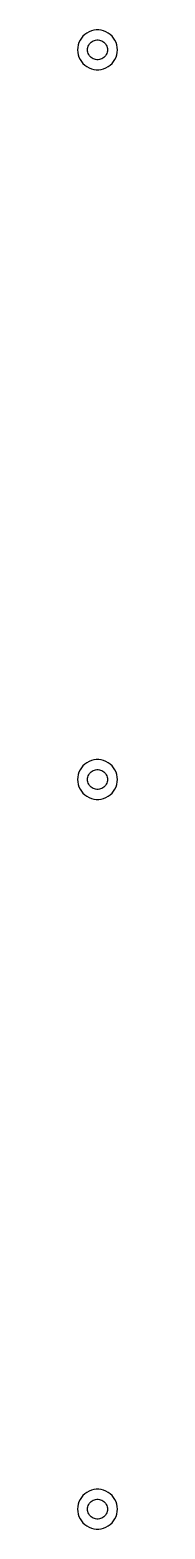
# Model space of a CAD drawing. Header units: metres. Extents: x -3 to 3, y 217 to 443.
import ezdxf

# ---------------------------------------------------------------- set-up
doc = ezdxf.new("R2010")
doc.units = ezdxf.units.M

msp = doc.modelspace()

# ---------------------------------------------------------------- linework, layer by layer
for p, q in [((-0.562134, 442.947), (-0.927048, 442.853)), ((-0.18837, 442.994), (-0.562134, 442.947)), ((0.18837, 442.994), (-0.18837, 442.994)), ((0.562134, 442.947), (0.18837, 442.994)), ((0.927048, 442.853), (0.562134, 442.947)), ((-2.90575, 440.746), (-2.97633, 440.376)), ((-2.78932, 441.104), (-2.90575, 440.746)), ((-2.62891, 441.445), (-2.78932, 441.104)), ((-2.42705, 441.763), (-2.62891, 441.445)), ((-2.1869, 442.054), (-2.42705, 441.763)), ((-1.91226, 442.312), (-2.1869, 442.054)), ((-1.60747, 442.533), (-1.91226, 442.312)), ((-1.27733, 442.714), (-1.60747, 442.533)), ((-1.39465, 440.552), (-1.31445, 440.723)), ((-1.31445, 440.723), (-1.21352, 440.882)), ((-0.927048, 442.853), (-1.27733, 442.714)), ((-1.21352, 440.882), (-1.09344, 441.027)), ((-1.09344, 441.027), (-0.956131, 441.156)), ((-0.956131, 441.156), (-0.803726, 441.266)), ((-0.803726, 441.266), (-0.638657, 441.357)), ((-0.638657, 441.357), (-0.463516, 441.427)), ((-0.463516, 441.427), (-0.281067, 441.473)), ((-0.281067, 441.473), (-0.094177, 441.497)), ((-0.094177, 441.497), (0.094177, 441.497)), ((0.094177, 441.497), (0.281067, 441.473)), ((0.281067, 441.473), (0.463516, 441.427)), ((0.463516, 441.427), (0.638657, 441.357)), ((0.638657, 441.357), (0.803726, 441.266)), ((0.803726, 441.266), (0.956131, 441.156)), ((1.27733, 442.714), (0.927048, 442.853)), ((0.956131, 441.156), (1.09344, 441.027)), ((1.09344, 441.027), (1.21352, 440.882)), ((1.21352, 440.882), (1.31445, 440.723)), ((1.60747, 442.533), (1.27733, 442.714)), ((1.31445, 440.723), (1.39465, 440.552)), ((1.91226, 442.312), (1.60747, 442.533)), ((2.1869, 442.054), (1.91226, 442.312)), ((2.42705, 441.763), (2.1869, 442.054)), ((2.62891, 441.445), (2.42705, 441.763)), ((2.78932, 441.104), (2.62891, 441.445)), ((2.90575, 440.746), (2.78932, 441.104)), ((2.97633, 440.376), (2.90575, 440.746)), ((-2.97633, 440.376), (-3, 440)), ((-3, 440), (-2.97633, 439.624)), ((-2.97633, 439.624), (-2.90575, 439.254)), ((-2.90575, 439.254), (-2.78932, 438.896)), ((-2.78932, 438.896), (-2.62891, 438.555)), ((-2.62891, 438.555), (-2.42705, 438.237)), ((-1.5, 440), (-1.48816, 440.188)), ((-1.48816, 439.812), (-1.5, 440)), ((-1.48816, 440.188), (-1.45287, 440.373)), ((-1.45287, 439.627), (-1.48816, 439.812)), ((-1.45287, 440.373), (-1.39465, 440.552)), ((-1.39465, 439.448), (-1.45287, 439.627)), ((-1.31445, 439.277), (-1.39465, 439.448)), ((-1.21352, 439.118), (-1.31445, 439.277)), ((-1.09344, 438.973), (-1.21352, 439.118)), ((-0.956131, 438.844), (-1.09344, 438.973)), ((-0.803726, 438.734), (-0.956131, 438.844)), ((-0.638657, 438.643), (-0.803726, 438.734)), ((-0.463516, 438.573), (-0.638657, 438.643)), ((-0.281067, 438.527), (-0.463516, 438.573)), ((-0.094177, 438.503), (-0.281067, 438.527)), ((0.094177, 438.503), (-0.094177, 438.503)), ((0.281067, 438.527), (0.094177, 438.503)), ((0.463516, 438.573), (0.281067, 438.527)), ((0.638657, 438.643), (0.463516, 438.573)), ((0.803726, 438.734), (0.638657, 438.643)), ((0.956131, 438.844), (0.803726, 438.734)), ((1.09344, 438.973), (0.956131, 438.844)), ((1.21352, 439.118), (1.09344, 438.973)), ((1.31445, 439.277), (1.21352, 439.118)), ((1.39465, 439.448), (1.31445, 439.277)), ((1.39465, 440.552), (1.45287, 440.373)), ((1.45287, 439.627), (1.39465, 439.448)), ((1.45287, 440.373), (1.48816, 440.188)), ((1.48816, 439.812), (1.45287, 439.627)), ((1.48816, 440.188), (1.5, 440)), ((1.5, 440), (1.48816, 439.812)), ((2.42705, 438.237), (2.62891, 438.555)), ((2.62891, 438.555), (2.78932, 438.896)), ((2.78932, 438.896), (2.90575, 439.254)), ((2.90575, 439.254), (2.97633, 439.624)), ((3, 440), (2.97633, 440.376)), ((2.97633, 439.624), (3, 440)), ((-2.42705, 438.237), (-2.1869, 437.946)), ((-2.1869, 437.946), (-1.91226, 437.688)), ((-1.91226, 437.688), (-1.60747, 437.467)), ((-1.60747, 437.467), (-1.27733, 437.286)), ((-1.27733, 437.286), (-0.927048, 437.147)), ((-0.927048, 437.147), (-0.562134, 437.053)), ((-0.562134, 437.053), (-0.18837, 437.006)), ((-0.18837, 437.006), (0.18837, 437.006)), ((0.18837, 437.006), (0.562134, 437.053)), ((0.562134, 437.053), (0.927048, 437.147)), ((0.927048, 437.147), (1.27733, 437.286)), ((1.27733, 437.286), (1.60747, 437.467)), ((1.60747, 437.467), (1.91226, 437.688)), ((1.91226, 437.688), (2.1869, 437.946)), ((2.1869, 437.946), (2.42705, 438.237)), ((-1.91226, 332.312), (-2.1869, 332.054)), ((-1.60747, 332.533), (-1.91226, 332.312)), ((-1.27733, 332.714), (-1.60747, 332.533)), ((-0.927048, 332.853), (-1.27733, 332.714)), ((-0.562134, 332.947), (-0.927048, 332.853)), ((-0.18837, 332.994), (-0.562134, 332.947)), ((0.18837, 332.994), (-0.18837, 332.994)), ((0.562134, 332.947), (0.18837, 332.994)), ((0.927048, 332.853), (0.562134, 332.947)), ((1.27733, 332.714), (0.927048, 332.853)), ((1.60747, 332.533), (1.27733, 332.714)), ((1.91226, 332.312), (1.60747, 332.533)), ((2.1869, 332.054), (1.91226, 332.312)), ((-2.97633, 330.376), (-3, 330)), ((-3, 330), (-2.97633, 329.624)), ((-2.90575, 330.746), (-2.97633, 330.376)), ((-2.78932, 331.104), (-2.90575, 330.746)), ((-2.62891, 331.445), (-2.78932, 331.104)), ((-2.42705, 331.763), (-2.62891, 331.445)), ((-2.1869, 332.054), (-2.42705, 331.763)), ((-1.5, 330), (-1.48816, 330.188)), ((-1.48816, 329.812), (-1.5, 330)), ((-1.48816, 330.188), (-1.45287, 330.373)), ((-1.45287, 330.373), (-1.39465, 330.552)), ((-1.39465, 330.552), (-1.31445, 330.723)), ((-1.31445, 330.723), (-1.21352, 330.882)), ((-1.21352, 330.882), (-1.09344, 331.027)), ((-1.09344, 331.027), (-0.956131, 331.156)), ((-0.956131, 331.156), (-0.803726, 331.266)), ((-0.803726, 331.266), (-0.638657, 331.357)), ((-0.638657, 331.357), (-0.463516, 331.427)), ((-0.463516, 331.427), (-0.281067, 331.473)), ((-0.281067, 331.473), (-0.094177, 331.497)), ((-0.094177, 331.497), (0.094177, 331.497)), ((0.094177, 331.497), (0.281067, 331.473)), ((0.281067, 331.473), (0.463516, 331.427)), ((0.463516, 331.427), (0.638657, 331.357)), ((0.638657, 331.357), (0.803726, 331.266)), ((0.803726, 331.266), (0.956131, 331.156)), ((0.956131, 331.156), (1.09344, 331.027)), ((1.09344, 331.027), (1.21352, 330.882)), ((1.21352, 330.882), (1.31445, 330.723)), ((1.31445, 330.723), (1.39465, 330.552)), ((1.39465, 330.552), (1.45287, 330.373)), ((1.45287, 330.373), (1.48816, 330.188)), ((1.48816, 330.188), (1.5, 330)), ((1.5, 330), (1.48816, 329.812)), ((2.42705, 331.763), (2.1869, 332.054)), ((2.62891, 331.445), (2.42705, 331.763)), ((2.78932, 331.104), (2.62891, 331.445)), ((2.90575, 330.746), (2.78932, 331.104)), ((2.97633, 330.376), (2.90575, 330.746)), ((3, 330), (2.97633, 330.376)), ((2.97633, 329.624), (3, 330)), ((-2.97633, 329.624), (-2.90575, 329.254)), ((-2.90575, 329.254), (-2.78932, 328.896)), ((-2.78932, 328.896), (-2.62891, 328.555)), ((-2.62891, 328.555), (-2.42705, 328.237)), ((-2.42705, 328.237), (-2.1869, 327.946)), ((-2.1869, 327.946), (-1.91226, 327.688)), ((-1.91226, 327.688), (-1.60747, 327.467)), ((-1.45287, 329.627), (-1.48816, 329.812)), ((-1.39465, 329.448), (-1.45287, 329.627)), ((-1.31445, 329.277), (-1.39465, 329.448)), ((-1.21352, 329.118), (-1.31445, 329.277)), ((-1.09344, 328.973), (-1.21352, 329.118)), ((-0.956131, 328.844), (-1.09344, 328.973)), ((-0.803726, 328.734), (-0.956131, 328.844)), ((-0.638657, 328.643), (-0.803726, 328.734)), ((-0.463516, 328.573), (-0.638657, 328.643)), ((-0.281067, 328.527), (-0.463516, 328.573)), ((-0.094177, 328.503), (-0.281067, 328.527)), ((0.094177, 328.503), (-0.094177, 328.503)), ((0.281067, 328.527), (0.094177, 328.503)), ((0.463516, 328.573), (0.281067, 328.527)), ((0.638657, 328.643), (0.463516, 328.573)), ((0.803726, 328.734), (0.638657, 328.643)), ((0.956131, 328.844), (0.803726, 328.734)), ((1.09344, 328.973), (0.956131, 328.844)), ((1.21352, 329.118), (1.09344, 328.973)), ((1.31445, 329.277), (1.21352, 329.118)), ((1.39465, 329.448), (1.31445, 329.277)), ((1.45287, 329.627), (1.39465, 329.448)), ((1.48816, 329.812), (1.45287, 329.627)), ((1.60747, 327.467), (1.91226, 327.688)), ((1.91226, 327.688), (2.1869, 327.946)), ((2.1869, 327.946), (2.42705, 328.237)), ((2.42705, 328.237), (2.62891, 328.555)), ((2.62891, 328.555), (2.78932, 328.896)), ((2.78932, 328.896), (2.90575, 329.254)), ((2.90575, 329.254), (2.97633, 329.624)), ((-1.60747, 327.467), (-1.27733, 327.286)), ((-1.27733, 327.286), (-0.927048, 327.147)), ((-0.927048, 327.147), (-0.562134, 327.053)), ((-0.562134, 327.053), (-0.18837, 327.006)), ((-0.18837, 327.006), (0.18837, 327.006)), ((0.18837, 327.006), (0.562134, 327.053)), ((0.562134, 327.053), (0.927048, 327.147)), ((0.927048, 327.147), (1.27733, 327.286)), ((1.27733, 327.286), (1.60747, 327.467)), ((-2.42705, 221.763), (-2.62891, 221.445)), ((-2.1869, 222.054), (-2.42705, 221.763)), ((-1.91226, 222.312), (-2.1869, 222.054)), ((-1.60747, 222.533), (-1.91226, 222.312)), ((-1.27733, 222.714), (-1.60747, 222.533)), ((-0.927048, 222.853), (-1.27733, 222.714)), ((-0.562134, 222.947), (-0.927048, 222.853)), ((-0.18837, 222.994), (-0.562134, 222.947)), ((-0.463516, 221.427), (-0.281067, 221.473)), ((-0.281067, 221.473), (-0.094177, 221.497)), ((0.18837, 222.994), (-0.18837, 222.994)), ((-0.094177, 221.497), (0.094177, 221.497)), ((0.094177, 221.497), (0.281067, 221.473)), ((0.562134, 222.947), (0.18837, 222.994)), ((0.281067, 221.473), (0.463516, 221.427)), ((0.927048, 222.853), (0.562134, 222.947)), ((1.27733, 222.714), (0.927048, 222.853)), ((1.60747, 222.533), (1.27733, 222.714)), ((1.91226, 222.312), (1.60747, 222.533)), ((2.1869, 222.054), (1.91226, 222.312)), ((2.42705, 221.763), (2.1869, 222.054)), ((2.62891, 221.445), (2.42705, 221.763)), ((-2.97633, 220.376), (-3, 220)), ((-3, 220), (-2.97633, 219.624)), ((-2.90575, 220.746), (-2.97633, 220.376)), ((-2.97633, 219.624), (-2.90575, 219.254)), ((-2.78932, 221.104), (-2.90575, 220.746)), ((-2.90575, 219.254), (-2.78932, 218.896)), ((-2.62891, 221.445), (-2.78932, 221.104)), ((-1.5, 220), (-1.48816, 220.188)), ((-1.48816, 219.812), (-1.5, 220)), ((-1.48816, 220.188), (-1.45287, 220.373)), ((-1.45287, 219.627), (-1.48816, 219.812)), ((-1.45287, 220.373), (-1.39465, 220.552)), ((-1.39465, 219.448), (-1.45287, 219.627)), ((-1.39465, 220.552), (-1.31445, 220.723)), ((-1.31445, 219.277), (-1.39465, 219.448)), ((-1.31445, 220.723), (-1.21352, 220.882)), ((-1.21352, 219.118), (-1.31445, 219.277)), ((-1.21352, 220.882), (-1.09344, 221.027)), ((-1.09344, 221.027), (-0.956131, 221.156)), ((-0.956131, 221.156), (-0.803726, 221.266)), ((-0.803726, 221.266), (-0.638657, 221.357)), ((-0.638657, 221.357), (-0.463516, 221.427)), ((0.463516, 221.427), (0.638657, 221.357)), ((0.638657, 221.357), (0.803726, 221.266)), ((0.803726, 221.266), (0.956131, 221.156)), ((0.956131, 221.156), (1.09344, 221.027)), ((1.09344, 221.027), (1.21352, 220.882)), ((1.21352, 220.882), (1.31445, 220.723)), ((1.31445, 219.277), (1.21352, 219.118)), ((1.31445, 220.723), (1.39465, 220.552)), ((1.39465, 219.448), (1.31445, 219.277)), ((1.39465, 220.552), (1.45287, 220.373)), ((1.45287, 219.627), (1.39465, 219.448)), ((1.45287, 220.373), (1.48816, 220.188)), ((1.48816, 219.812), (1.45287, 219.627)), ((1.48816, 220.188), (1.5, 220)), ((1.5, 220), (1.48816, 219.812)), ((2.78932, 221.104), (2.62891, 221.445)), ((2.90575, 220.746), (2.78932, 221.104)), ((2.78932, 218.896), (2.90575, 219.254)), ((2.97633, 220.376), (2.90575, 220.746)), ((2.90575, 219.254), (2.97633, 219.624)), ((3, 220), (2.97633, 220.376)), ((2.97633, 219.624), (3, 220)), ((-2.78932, 218.896), (-2.62891, 218.555)), ((-2.62891, 218.555), (-2.42705, 218.237)), ((-2.42705, 218.237), (-2.1869, 217.946)), ((-2.1869, 217.946), (-1.91226, 217.688)), ((-1.91226, 217.688), (-1.60747, 217.467)), ((-1.60747, 217.467), (-1.27733, 217.286)), ((-1.27733, 217.286), (-0.927048, 217.147)), ((-1.09344, 218.973), (-1.21352, 219.118)), ((-0.956131, 218.844), (-1.09344, 218.973)), ((-0.803726, 218.734), (-0.956131, 218.844)), ((-0.927048, 217.147), (-0.562134, 217.053)), ((-0.638657, 218.643), (-0.803726, 218.734)), ((-0.463516, 218.573), (-0.638657, 218.643)), ((-0.562134, 217.053), (-0.18837, 217.006)), ((-0.281067, 218.527), (-0.463516, 218.573)), ((-0.094177, 218.503), (-0.281067, 218.527)), ((-0.18837, 217.006), (0.18837, 217.006)), ((0.094177, 218.503), (-0.094177, 218.503)), ((0.281067, 218.527), (0.094177, 218.503)), ((0.18837, 217.006), (0.562134, 217.053)), ((0.463516, 218.573), (0.281067, 218.527)), ((0.638657, 218.643), (0.463516, 218.573)), ((0.562134, 217.053), (0.927048, 217.147)), ((0.803726, 218.734), (0.638657, 218.643)), ((0.956131, 218.844), (0.803726, 218.734)), ((0.927048, 217.147), (1.27733, 217.286)), ((1.09344, 218.973), (0.956131, 218.844)), ((1.21352, 219.118), (1.09344, 218.973)), ((1.27733, 217.286), (1.60747, 217.467)), ((1.60747, 217.467), (1.91226, 217.688)), ((1.91226, 217.688), (2.1869, 217.946)), ((2.1869, 217.946), (2.42705, 218.237)), ((2.42705, 218.237), (2.62891, 218.555)), ((2.62891, 218.555), (2.78932, 218.896))]:
    msp.add_line(p, q)

doc.saveas('drawing.dxf')
